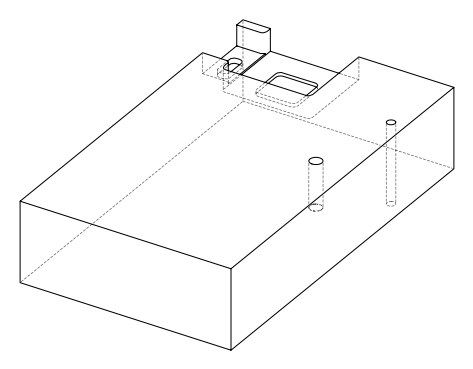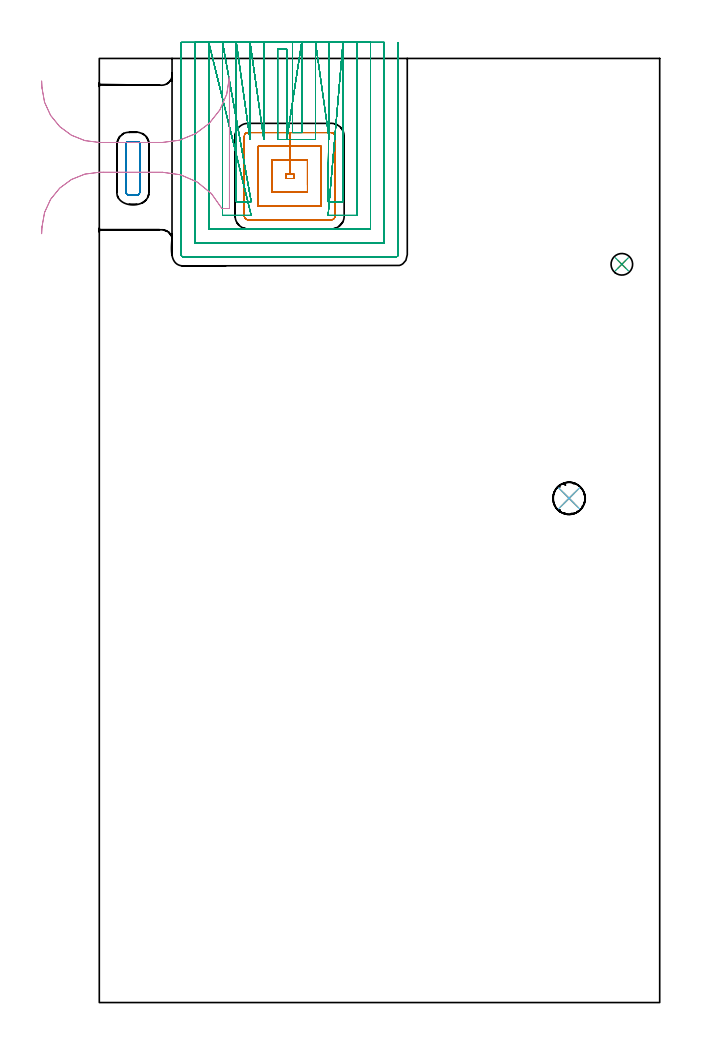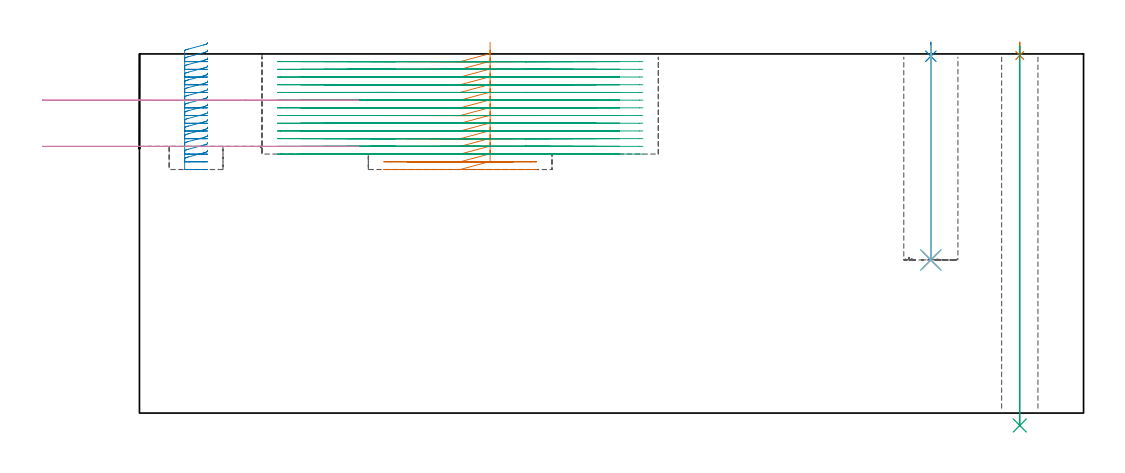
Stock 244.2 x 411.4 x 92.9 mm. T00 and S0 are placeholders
(PLAN: 10 operations, 6 tool changes, 79.7 min)
(1 SPOT_DRILL | STEP1HOLE | NXT0321_9005460120000 | 0.03 min | 1 mm3)
(2 SPOT_DRILL_1 | STEP1POCKET | NXT0321_9005460120000 | 0.03 min | 2 mm3)
(3 DRILL_THROUGH_HOLE_INTO_CENTER | STEP1HOLE | NXT0301_065 | 0.39 min | 6410 mm3)
(4 DRILL_BLIND_HOLE_INTO_CENTER | STEP1POCKET | NXT0301_055 | 0.22 min | 2873 mm3)
(5 DRILL_TO_ENLARGE_BLIND_HOLE | STEP1POCKET | UGT0301_374 | 0.22 min | 4177 mm3)
(6 BORE_BLIND_HOLE | STEP1POCKET | UGT0332_064 | 0.22 min | 1130 mm3)
(7 MILL_RECTANGULAR_POCKET | POCKET_RECTANGULAR_STRAIGHT | NXT0201_009 | Follow Part, ap 2, ae 75% | 12 min | 64546 mm3)
(8 MILL_RECTANGULAR_POCKET_1 | POCKET_RECTANGULAR_STRAIGHT_1 | NXT0201_009 | Follow Part, ap 2, ae 75% | 2.91 min | 12352 mm3)
(9 MILL_SLOT | SLOT_PARTIAL_RECTANGULAR | NXT0201_009 | Follow Part, ap 2, ae 75% | 62.54 min | 183826 mm3)
(10 MILL_RECTANGULAR_SLOT | SLOT_RECTANGULAR | UGT0201_020 | Follow Part, ap 12.5, ae 75% | 1.15 min | 38073 mm3)
(TOOL NXT0321_9005460120000 | NC Spot Drill, 142deg, 12mm, Carbide, Uncoated | D12 PA142 FL30 Z2)
(TOOL NXT0301_065 | Carbide Drill 9.4mm [860.1-0940-075A1-MM 2214] | D9.4 PA140 FL98 Z2)
(TOOL NXT0301_055 | Carbide Drill 8.4mm [860.1-0840-042A1-MM 2214] | D8.4 PA140 FL61 Z2)
(TOOL UGT0301_374 | Twist Drill Flat Bottom 13 mm | D13 PA180 FL101 Z2)
(TOOL UGT0332_064 | 14 mm Boring Bar Slip Fit | D14)
(TOOL NXT0201_009 | ENDMILL 8mm [2P460-0800-NA 1630] | D8 FL26 Z6)
(TOOL UGT0201_020 | End mill 50 mm | D50 FL50 Z4)
(OP 1 SPOT_DRILL)
G17 G21 G94 G90
T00 M6
G54
G17 G0 G90 X227.7 Y321.7 S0 M3
G43 Z102.9 H0
G94 G81 G98 Z92.495 F250. R95.9
G80
M5
M2
(OP 2 SPOT_DRILL_1)
G17 G21 G94 G90
T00 M6
G54
G17 G0 G90 X204.7 Y219.7 S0 M3
G43 Z102.9 H0
G94 G81 G98 Z92.297 F250. R95.9
G80
M5
M2
(OP 3 DRILL_THROUGH_HOLE_INTO_CENTER)
G17 G21 G94 G90
T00 M6
G54
G17 G0 G90 X227.7 Y321.7 S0 M3
G43 Z102.9 H1
G94 G73 G98 Z-3.211 F250. Q8.737 R94.9
G80
M5
M2
(OP 4 DRILL_BLIND_HOLE_INTO_CENTER)
G17 G21 G94 G90
T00 M6
G54
G17 G0 G90 X204.7 Y219.7 S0 M3
G43 Z102.9 H1
G94 G81 G98 Z39.6 F250. R94.9
G80
M5
M2
(OP 5 DRILL_TO_ENLARGE_BLIND_HOLE)
G17 G21 G94 G90
T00 M6
G54
G17 G0 G90 X204.7 Y219.7 S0 M3
G43 Z102.9 H0
G94 G73 G98 Z39.6 F250. Q10.66 R94.9
G80
M5
M2
(OP 6 BORE_BLIND_HOLE)
G17 G21 G94 G90
T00 M6
G54
G17 G0 G90 X204.7 Y219.7 S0 M3
G43 Z102.9 H0
G94 G85 G98 Z39.6 F250. R94.9
G80
M5
M2
(OP 7 MILL_RECTANGULAR_POCKET)
G17 G21 G94 G90
T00 M6
G54
G17 G0 G90 X90.7 Y356.215 S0 M3
G43 Z102.9 H1
Z95.9
G94 G1 Y367.1 Z92.983 F250.
X82.95 Z90.907
Y361.1
X81.2 F500.
Y359.1
X84.7
Y361.1
X82.95
Y367.1
X75.2
Y353.1
X90.7
Y367.1
X82.95
Y373.1
X69.2
Y347.1
X96.7
Y373.1
X82.95
Y379.1
X64.8
G3 X63.2 Y377.5 R1.6
G1 Y342.7
G3 X64.8 Y341.1 R1.6
G1 X101.1
G3 X102.7 Y342.7 R1.6
G1 Y377.5
G3 X101.1 Y379.1 R1.6
G1 X82.95
X81.95
G0 X90.7 Y356.215 Z93.907
G1 Y367.1 Z90.99 F250.
X82.95 Z88.913
Y361.1
X81.2 F500.
Y359.1
X84.7
Y361.1
X82.95
Y367.1
X75.2
Y353.1
X90.7
Y367.1
X82.95
Y373.1
X69.2
Y347.1
X96.7
Y373.1
X82.95
Y379.1
X64.8
G3 X63.2 Y377.5 R1.6
G1 Y342.7
G3 X64.8 Y341.1 R1.6
G1 X101.1
G3 X102.7 Y342.7 R1.6
G1 Y377.5
G3 X101.1 Y379.1 R1.6
G1 X82.95
X81.95
G0 X90.7 Y356.215 Z91.913
G1 Y367.1 Z88.997 F250.
X82.95 Z86.92
Y361.1
X81.2 F500.
Y359.1
X84.7
Y361.1
X82.95
Y367.1
X75.2
Y353.1
X90.7
Y367.1
X82.95
Y373.1
X69.2
Y347.1
X96.7
Y373.1
X82.95
Y379.1
X64.8
G3 X63.2 Y377.5 R1.6
G1 Y342.7
G3 X64.8 Y341.1 R1.6
G1 X101.1
G3 X102.7 Y342.7 R1.6
G1 Y377.5
G3 X101.1 Y379.1 R1.6
G1 X82.95
X81.95
G0 X90.7 Y356.215 Z89.92
G1 Y367.1 Z87.003 F250.
X82.95 Z84.927
Y361.1
X81.2 F500.
Y359.1
X84.7
Y361.1
X82.95
Y367.1
X75.2
Y353.1
X90.7
Y367.1
X82.95
Y373.1
X69.2
Y347.1
X96.7
Y373.1
X82.95
Y379.1
X64.8
G3 X63.2 Y377.5 R1.6
G1 Y342.7
G3 X64.8 Y341.1 R1.6
G1 X101.1
G3 X102.7 Y342.7 R1.6
G1 Y377.5
G3 X101.1 Y379.1 R1.6
G1 X82.95
X81.95
G0 X90.7 Y356.215 Z87.927
G1 Y367.1 Z85.01 F250.
X82.95 Z82.933
Y361.1
X81.2 F500.
Y359.1
X84.7
Y361.1
X82.95
Y367.1
X75.2
Y353.1
X90.7
Y367.1
X82.95
Y373.1
X69.2
Y347.1
X96.7
Y373.1
X82.95
Y379.1
X64.8
G3 X63.2 Y377.5 R1.6
G1 Y342.7
G3 X64.8 Y341.1 R1.6
G1 X101.1
G3 X102.7 Y342.7 R1.6
G1 Y377.5
G3 X101.1 Y379.1 R1.6
G1 X82.95
X81.95
G0 X90.7 Y356.215 Z85.933
G1 Y367.1 Z83.017 F250.
X82.95 Z80.94
Y361.1
X81.2 F500.
Y359.1
X84.7
Y361.1
X82.95
Y367.1
X75.2
Y353.1
X90.7
Y367.1
X82.95
Y373.1
X69.2
Y347.1
X96.7
Y373.1
X82.95
Y379.1
X64.8
G3 X63.2 Y377.5 R1.6
G1 Y342.7
G3 X64.8 Y341.1 R1.6
G1 X101.1
G3 X102.7 Y342.7 R1.6
G1 Y377.5
G3 X101.1 Y379.1 R1.6
G1 X82.95
X81.95
G0 X90.7 Y356.215 Z83.94
G1 Y367.1 Z81.023 F250.
X82.95 Z78.947
Y361.1
X81.2 F500.
Y359.1
X84.7
Y361.1
X82.95
Y367.1
X75.2
Y353.1
X90.7
Y367.1
X82.95
Y373.1
X69.2
Y347.1
X96.7
Y373.1
X82.95
Y379.1
X64.8
G3 X63.2 Y377.5 R1.6
G1 Y342.7
G3 X64.8 Y341.1 R1.6
G1 X101.1
G3 X102.7 Y342.7 R1.6
G1 Y377.5
G3 X101.1 Y379.1 R1.6
G1 X82.95
X81.95
G0 X90.7 Y356.215 Z81.947
G1 Y367.1 Z79.03 F250.
X82.95 Z76.953
Y361.1
X81.2 F500.
Y359.1
X84.7
Y361.1
X82.95
Y367.1
X75.2
Y353.1
X90.7
Y367.1
X82.95
Y373.1
X69.2
Y347.1
X96.7
Y373.1
X82.95
Y379.1
X64.8
G3 X63.2 Y377.5 R1.6
G1 Y342.7
G3 X64.8 Y341.1 R1.6
G1 X101.1
G3 X102.7 Y342.7 R1.6
G1 Y377.5
G3 X101.1 Y379.1 R1.6
G1 X82.95
X81.95
G0 X90.7 Y356.215 Z79.953
G1 Y367.1 Z77.037 F250.
X82.95 Z74.96
Y361.1
X81.2 F500.
Y359.1
X84.7
Y361.1
X82.95
Y367.1
X75.2
Y353.1
X90.7
Y367.1
X82.95
Y373.1
X69.2
Y347.1
X96.7
Y373.1
X82.95
Y379.1
X64.8
G3 X63.2 Y377.5 R1.6
G1 Y342.7
G3 X64.8 Y341.1 R1.6
G1 X101.1
G3 X102.7 Y342.7 R1.6
G1 Y377.5
G3 X101.1 Y379.1 R1.6
G1 X82.95
X81.95
G0 X90.7 Y356.215 Z77.96
G1 Y367.1 Z75.043 F250.
X82.95 Z72.967
Y361.1
X81.2 F500.
Y359.1
X84.7
Y361.1
X82.95
Y367.1
X75.2
Y353.1
X90.7
Y367.1
X82.95
Y373.1
X69.2
Y347.1
X96.7
Y373.1
X82.95
Y379.1
X64.8
G3 X63.2 Y377.5 R1.6
G1 Y342.7
G3 X64.8 Y341.1 R1.6
G1 X101.1
G3 X102.7 Y342.7 R1.6
G1 Y377.5
G3 X101.1 Y379.1 R1.6
G1 X82.95
X81.95
G0 X90.7 Y356.215 Z75.967
G1 Y367.1 Z73.05 F250.
X82.95 Z70.973
Y361.1
X81.2 F500.
Y359.1
X84.7
Y361.1
X82.95
Y367.1
X75.2
Y353.1
X90.7
Y367.1
X82.95
Y373.1
X69.2
Y347.1
X96.7
Y373.1
X82.95
Y379.1
X64.8
G3 X63.2 Y377.5 R1.6
G1 Y342.7
G3 X64.8 Y341.1 R1.6
G1 X101.1
G3 X102.7 Y342.7 R1.6
G1 Y377.5
G3 X101.1 Y379.1 R1.6
G1 X82.95
X81.95
G0 X90.7 Y356.215 Z73.973
G1 Y367.1 Z71.057 F250.
X82.95 Z68.98
Y361.1
X81.2 F500.
Y359.1
X84.7
Y361.1
X82.95
Y367.1
X75.2
Y353.1
X90.7
Y367.1
X82.95
Y373.1
X69.2
Y347.1
X96.7
Y373.1
X82.95
Y379.1
X64.8
G3 X63.2 Y377.5 R1.6
G1 Y342.7
G3 X64.8 Y341.1 R1.6
G1 X101.1
G3 X102.7 Y342.7 R1.6
G1 Y377.5
G3 X101.1 Y379.1 R1.6
G1 X82.95
X81.95
G0 X90.7 Y356.215 Z71.98
G1 Y367.1 Z69.063 F250.
X82.95 Z66.987
Y361.1
X81.2 F500.
Y359.1
X84.7
Y361.1
X82.95
Y367.1
X75.2
Y353.1
X90.7
Y367.1
X82.95
Y373.1
X69.2
Y347.1
X96.7
Y373.1
X82.95
Y379.1
X64.8
G3 X63.2 Y377.5 R1.6
G1 Y342.7
G3 X64.8 Y341.1 R1.6
G1 X101.1
G3 X102.7 Y342.7 R1.6
G1 Y377.5
G3 X101.1 Y379.1 R1.6
G1 X82.95
X81.95
G0 X90.7 Y356.215 Z69.987
G1 Y367.1 Z67.07 F250.
X82.95 Z64.993
Y361.1
X81.2 F500.
Y359.1
X84.7
Y361.1
X82.95
Y367.1
X75.2
Y353.1
X90.7
Y367.1
X82.95
Y373.1
X69.2
Y347.1
X96.7
Y373.1
X82.95
Y379.1
X64.8
G3 X63.2 Y377.5 R1.6
G1 Y342.7
G3 X64.8 Y341.1 R1.6
G1 X101.1
G3 X102.7 Y342.7 R1.6
G1 Y377.5
G3 X101.1 Y379.1 R1.6
G1 X82.95
X81.95
G0 X90.7 Y356.215 Z67.993
G1 Y367.1 Z65.077 F250.
X82.95 Z63.
Y361.1
X81.2 F500.
Y359.1
X84.7
Y361.1
X82.95
Y367.1
X75.2
Y353.1
X90.7
Y367.1
X82.95
Y373.1
X69.2
Y347.1
X96.7
Y373.1
X82.95
Y379.1
X64.8
G3 X63.2 Y377.5 R1.6
G1 Y342.7
G3 X64.8 Y341.1 R1.6
G1 X101.1
G3 X102.7 Y342.7 R1.6
G1 Y377.5
G3 X101.1 Y379.1 R1.6
G1 X82.95
X81.95
G0 Z102.9
M5
M2
(OP 8 MILL_RECTANGULAR_POCKET_1)
G17 G21 G94 G90
T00 M6
G54
G17 G0 G90 X17.6 Y373.179 S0 M3
G43 Z102.9 H1
Z95.9
G94 G1 Y374.1 Z95.653 F250.
Y374.205 Z95.625
X17.547 Y374.453 Z95.557
X17.439 Y374.683 Z95.489
X17.281 Y374.881 Z95.421
X17.083 Y375.039 Z95.353
X16.853 Y375.147 Z95.285
X16.605 Y375.2 Z95.217
X12.695 Z94.169
X12.447 Y375.147 Z94.101
X12.217 Y375.039 Z94.033
X12.019 Y374.881 Z93.965
X11.861 Y374.683 Z93.898
X11.753 Y374.453 Z93.83
X11.7 Y374.205 Z93.762
Y374.1 Z93.733
Y363.55 Z90.907
Y353. F500.
G3 X12.8 Y351.9 R1.1
G1 X16.5
G3 X17.6 Y353. R1.1
G1 Y374.1
G3 X16.5 Y375.2 R1.1
G1 X12.8
G3 X11.7 Y374.1 R1.1
G1 Y363.55
Y362.55
G0 X17.6 Y373.179 Z93.907
G1 Y374.1 Z93.66 F250.
Y374.205 Z93.632
X17.547 Y374.453 Z93.564
X17.439 Y374.683 Z93.496
X17.281 Y374.881 Z93.428
X17.083 Y375.039 Z93.36
X16.853 Y375.147 Z93.292
X16.605 Y375.2 Z93.224
X12.695 Z92.176
X12.447 Y375.147 Z92.108
X12.217 Y375.039 Z92.04
X12.019 Y374.881 Z91.972
X11.861 Y374.683 Z91.904
X11.753 Y374.453 Z91.836
X11.7 Y374.205 Z91.768
Y374.1 Z91.74
Y363.55 Z88.913
Y353. F500.
G3 X12.8 Y351.9 R1.1
G1 X16.5
G3 X17.6 Y353. R1.1
G1 Y374.1
G3 X16.5 Y375.2 R1.1
G1 X12.8
G3 X11.7 Y374.1 R1.1
G1 Y363.55
Y362.55
G0 X17.6 Y373.179 Z91.913
G1 Y374.1 Z91.666 F250.
Y374.205 Z91.638
X17.547 Y374.453 Z91.57
X17.439 Y374.683 Z91.502
X17.281 Y374.881 Z91.434
X17.083 Y375.039 Z91.366
X16.853 Y375.147 Z91.298
X16.605 Y375.2 Z91.23
X12.695 Z90.183
X12.447 Y375.147 Z90.115
X12.217 Y375.039 Z90.047
X12.019 Y374.881 Z89.979
X11.861 Y374.683 Z89.911
X11.753 Y374.453 Z89.843
X11.7 Y374.205 Z89.775
Y374.1 Z89.747
Y363.55 Z86.92
Y353. F500.
G3 X12.8 Y351.9 R1.1
G1 X16.5
G3 X17.6 Y353. R1.1
G1 Y374.1
G3 X16.5 Y375.2 R1.1
G1 X12.8
G3 X11.7 Y374.1 R1.1
G1 Y363.55
Y362.55
G0 X17.6 Y373.179 Z89.92
G1 Y374.1 Z89.673 F250.
Y374.205 Z89.645
X17.547 Y374.453 Z89.577
X17.439 Y374.683 Z89.509
X17.281 Y374.881 Z89.441
X17.083 Y375.039 Z89.373
X16.853 Y375.147 Z89.305
X16.605 Y375.2 Z89.237
X12.695 Z88.189
X12.447 Y375.147 Z88.121
X12.217 Y375.039 Z88.053
X12.019 Y374.881 Z87.986
X11.861 Y374.683 Z87.918
X11.753 Y374.453 Z87.85
X11.7 Y374.205 Z87.782
Y374.1 Z87.753
Y363.55 Z84.927
Y353. F500.
G3 X12.8 Y351.9 R1.1
G1 X16.5
G3 X17.6 Y353. R1.1
G1 Y374.1
G3 X16.5 Y375.2 R1.1
G1 X12.8
G3 X11.7 Y374.1 R1.1
G1 Y363.55
Y362.55
G0 X17.6 Y373.179 Z87.927
G1 Y374.1 Z87.68 F250.
Y374.205 Z87.652
X17.547 Y374.453 Z87.584
X17.439 Y374.683 Z87.516
X17.281 Y374.881 Z87.448
X17.083 Y375.039 Z87.38
X16.853 Y375.147 Z87.312
X16.605 Y375.2 Z87.244
X12.695 Z86.196
X12.447 Y375.147 Z86.128
X12.217 Y375.039 Z86.06
X12.019 Y374.881 Z85.992
X11.861 Y374.683 Z85.924
X11.753 Y374.453 Z85.856
X11.7 Y374.205 Z85.788
Y374.1 Z85.76
Y363.55 Z82.933
Y353. F500.
G3 X12.8 Y351.9 R1.1
G1 X16.5
G3 X17.6 Y353. R1.1
G1 Y374.1
G3 X16.5 Y375.2 R1.1
G1 X12.8
G3 X11.7 Y374.1 R1.1
G1 Y363.55
Y362.55
G0 X17.6 Y373.179 Z85.933
G1 Y374.1 Z85.686 F250.
Y374.205 Z85.658
X17.547 Y374.453 Z85.59
X17.439 Y374.683 Z85.522
X17.281 Y374.881 Z85.454
X17.083 Y375.039 Z85.386
X16.853 Y375.147 Z85.318
X16.605 Y375.2 Z85.25
X12.695 Z84.203
X12.447 Y375.147 Z84.135
X12.217 Y375.039 Z84.067
X12.019 Y374.881 Z83.999
X11.861 Y374.683 Z83.931
X11.753 Y374.453 Z83.863
X11.7 Y374.205 Z83.795
Y374.1 Z83.767
Y363.55 Z80.94
Y353. F500.
G3 X12.8 Y351.9 R1.1
G1 X16.5
G3 X17.6 Y353. R1.1
G1 Y374.1
G3 X16.5 Y375.2 R1.1
G1 X12.8
G3 X11.7 Y374.1 R1.1
G1 Y363.55
Y362.55
G0 X17.6 Y373.179 Z83.94
G1 Y374.1 Z83.693 F250.
Y374.205 Z83.665
X17.547 Y374.453 Z83.597
X17.439 Y374.683 Z83.529
X17.281 Y374.881 Z83.461
X17.083 Y375.039 Z83.393
X16.853 Y375.147 Z83.325
X16.605 Y375.2 Z83.257
X12.695 Z82.209
X12.447 Y375.147 Z82.141
X12.217 Y375.039 Z82.074
X12.019 Y374.881 Z82.006
X11.861 Y374.683 Z81.938
X11.753 Y374.453 Z81.87
X11.7 Y374.205 Z81.802
Y374.1 Z81.773
Y363.55 Z78.947
Y353. F500.
G3 X12.8 Y351.9 R1.1
G1 X16.5
G3 X17.6 Y353. R1.1
G1 Y374.1
G3 X16.5 Y375.2 R1.1
G1 X12.8
G3 X11.7 Y374.1 R1.1
G1 Y363.55
Y362.55
G0 X17.6 Y373.179 Z81.947
G1 Y374.1 Z81.7 F250.
Y374.205 Z81.672
X17.547 Y374.453 Z81.604
X17.439 Y374.683 Z81.536
X17.281 Y374.881 Z81.468
X17.083 Y375.039 Z81.4
X16.853 Y375.147 Z81.332
X16.605 Y375.2 Z81.264
X12.695 Z80.216
X12.447 Y375.147 Z80.148
X12.217 Y375.039 Z80.08
X12.019 Y374.881 Z80.012
X11.861 Y374.683 Z79.944
X11.753 Y374.453 Z79.876
X11.7 Y374.205 Z79.808
Y374.1 Z79.78
Y363.55 Z76.953
Y353. F500.
G3 X12.8 Y351.9 R1.1
G1 X16.5
G3 X17.6 Y353. R1.1
G1 Y374.1
G3 X16.5 Y375.2 R1.1
G1 X12.8
G3 X11.7 Y374.1 R1.1
G1 Y363.55
Y362.55
G0 X17.6 Y373.179 Z79.953
G1 Y374.1 Z79.706 F250.
Y374.205 Z79.678
X17.547 Y374.453 Z79.61
X17.439 Y374.683 Z79.542
X17.281 Y374.881 Z79.474
X17.083 Y375.039 Z79.406
X16.853 Y375.147 Z79.338
X16.605 Y375.2 Z79.27
X12.695 Z78.223
X12.447 Y375.147 Z78.155
X12.217 Y375.039 Z78.087
X12.019 Y374.881 Z78.019
X11.861 Y374.683 Z77.951
X11.753 Y374.453 Z77.883
X11.7 Y374.205 Z77.815
Y374.1 Z77.787
Y363.55 Z74.96
Y353. F500.
G3 X12.8 Y351.9 R1.1
G1 X16.5
G3 X17.6 Y353. R1.1
G1 Y374.1
G3 X16.5 Y375.2 R1.1
G1 X12.8
G3 X11.7 Y374.1 R1.1
G1 Y363.55
Y362.55
G0 X17.6 Y373.179 Z77.96
G1 Y374.1 Z77.713 F250.
Y374.205 Z77.685
X17.547 Y374.453 Z77.617
X17.439 Y374.683 Z77.549
X17.281 Y374.881 Z77.481
X17.083 Y375.039 Z77.413
X16.853 Y375.147 Z77.345
X16.605 Y375.2 Z77.277
X12.695 Z76.229
X12.447 Y375.147 Z76.161
X12.217 Y375.039 Z76.094
X12.019 Y374.881 Z76.026
X11.861 Y374.683 Z75.958
X11.753 Y374.453 Z75.89
X11.7 Y374.205 Z75.822
Y374.1 Z75.793
Y363.55 Z72.967
Y353. F500.
G3 X12.8 Y351.9 R1.1
G1 X16.5
G3 X17.6 Y353. R1.1
G1 Y374.1
G3 X16.5 Y375.2 R1.1
G1 X12.8
G3 X11.7 Y374.1 R1.1
G1 Y363.55
Y362.55
G0 X17.6 Y373.179 Z75.967
G1 Y374.1 Z75.72 F250.
Y374.205 Z75.692
X17.547 Y374.453 Z75.624
X17.439 Y374.683 Z75.556
X17.281 Y374.881 Z75.488
X17.083 Y375.039 Z75.42
X16.853 Y375.147 Z75.352
X16.605 Y375.2 Z75.284
X12.695 Z74.236
X12.447 Y375.147 Z74.168
X12.217 Y375.039 Z74.1
X12.019 Y374.881 Z74.032
X11.861 Y374.683 Z73.964
X11.753 Y374.453 Z73.896
X11.7 Y374.205 Z73.828
Y374.1 Z73.8
Y363.55 Z70.973
Y353. F500.
G3 X12.8 Y351.9 R1.1
G1 X16.5
G3 X17.6 Y353. R1.1
G1 Y374.1
G3 X16.5 Y375.2 R1.1
G1 X12.8
G3 X11.7 Y374.1 R1.1
G1 Y363.55
Y362.55
G0 X17.6 Y373.179 Z73.973
G1 Y374.1 Z73.726 F250.
Y374.205 Z73.698
X17.547 Y374.453 Z73.63
X17.439 Y374.683 Z73.562
X17.281 Y374.881 Z73.494
X17.083 Y375.039 Z73.426
X16.853 Y375.147 Z73.358
X16.605 Y375.2 Z73.29
X12.695 Z72.243
X12.447 Y375.147 Z72.175
X12.217 Y375.039 Z72.107
X12.019 Y374.881 Z72.039
X11.861 Y374.683 Z71.971
X11.753 Y374.453 Z71.903
X11.7 Y374.205 Z71.835
Y374.1 Z71.807
Y363.55 Z68.98
Y353. F500.
G3 X12.8 Y351.9 R1.1
G1 X16.5
G3 X17.6 Y353. R1.1
G1 Y374.1
G3 X16.5 Y375.2 R1.1
G1 X12.8
G3 X11.7 Y374.1 R1.1
G1 Y363.55
Y362.55
G0 X17.6 Y373.179 Z71.98
G1 Y374.1 Z71.733 F250.
Y374.205 Z71.705
X17.547 Y374.453 Z71.637
X17.439 Y374.683 Z71.569
X17.281 Y374.881 Z71.501
X17.083 Y375.039 Z71.433
X16.853 Y375.147 Z71.365
X16.605 Y375.2 Z71.297
X12.695 Z70.249
X12.447 Y375.147 Z70.182
X12.217 Y375.039 Z70.114
X12.019 Y374.881 Z70.046
X11.861 Y374.683 Z69.978
X11.753 Y374.453 Z69.91
X11.7 Y374.205 Z69.842
Y374.1 Z69.814
Y363.55 Z66.987
Y353. F500.
G3 X12.8 Y351.9 R1.1
G1 X16.5
G3 X17.6 Y353. R1.1
G1 Y374.1
G3 X16.5 Y375.2 R1.1
G1 X12.8
G3 X11.7 Y374.1 R1.1
G1 Y363.55
Y362.55
G0 X17.6 Y373.179 Z69.987
G1 Y374.1 Z69.74 F250.
Y374.205 Z69.712
X17.547 Y374.453 Z69.644
X17.439 Y374.683 Z69.576
X17.281 Y374.881 Z69.508
X17.083 Y375.039 Z69.44
X16.853 Y375.147 Z69.372
X16.605 Y375.2 Z69.304
X12.695 Z68.256
X12.447 Y375.147 Z68.188
X12.217 Y375.039 Z68.12
X12.019 Y374.881 Z68.052
X11.861 Y374.683 Z67.984
X11.753 Y374.453 Z67.916
X11.7 Y374.205 Z67.848
Y374.1 Z67.82
Y363.55 Z64.993
Y353. F500.
G3 X12.8 Y351.9 R1.1
G1 X16.5
G3 X17.6 Y353. R1.1
G1 Y374.1
G3 X16.5 Y375.2 R1.1
G1 X12.8
G3 X11.7 Y374.1 R1.1
G1 Y363.55
Y362.55
G0 X17.6 Y373.179 Z67.993
G1 Y374.1 Z67.746 F250.
Y374.205 Z67.718
X17.547 Y374.453 Z67.65
X17.439 Y374.683 Z67.582
X17.281 Y374.881 Z67.514
X17.083 Y375.039 Z67.446
X16.853 Y375.147 Z67.378
X16.605 Y375.2 Z67.311
X12.695 Z66.263
X12.447 Y375.147 Z66.195
X12.217 Y375.039 Z66.127
X12.019 Y374.881 Z66.059
X11.861 Y374.683 Z65.991
X11.753 Y374.453 Z65.923
X11.7 Y374.205 Z65.855
Y374.1 Z65.827
Y363.55 Z63.
Y353. F500.
G3 X12.8 Y351.9 R1.1
G1 X16.5
G3 X17.6 Y353. R1.1
G1 Y374.1
G3 X16.5 Y375.2 R1.1
G1 X12.8
G3 X11.7 Y374.1 R1.1
G1 Y363.55
Y362.55
G0 Z102.9
M5
M2
(OP 9 MILL_SLOT)
G17 G21 G94 G90
T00 M6
G54
G17 G0 G90 X84.2 Y418.4 S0 M3
G43 Z102.9 H1
Z90.908
G94 G1 Y415.4 F250.
Y379.1 F500.
X88.2
Y415.4
Y418.4 F250.
X81.7 Y376.1 F500.
Y379.1 F250.
Y415.4 F500.
X77.7
Y379.1
Y376.1 F250.
X94.2 F500.
Y379.1 F250.
Y415.4 F500.
Y418.4 F250.
X100.2 Y376.1 F500.
Y379.1 F250.
Y415.4 F500.
Y418.4 F250.
X99.7 Y349. F500.
X102.7 F250.
X106.2 F500.
Y415.4
Y418.4 F250.
X99.701 Y343. F500.
X102.701 F250.
X112.2 F500.
Y415.4
Y418.4 F250.
X71.7
Y415.4
Y379.1 F500.
Y376.1 F250.
X65.7 Y418.4 F500.
Y415.4 F250.
Y379.1 F500.
Y376.1 F250.
X59.7 Y418.4 F500.
Y415.4 F250.
Y349. F500.
X63.2
X66.2 F250.
X53.7 Y418.4 F500.
Y415.4 F250.
Y343. F500.
X63.199
X66.199 F250.
X47.7 Y418.4 F500.
Y415.4 F250.
Y337. F500.
X118.2
Y415.4
Y418.4 F250.
X41.7
Y415.4
Y331. F500.
X124.2
Y415.4
Y418.4 F250.
X35.7
Y415.4
Y325.8 F500.
G3 X36.5 Y325. R0.8
G1 X129.4
G3 X130.2 Y325.8 R0.8
G1 Y415.4
Y418.4 F250.
G0 X84.2 Z88.915
G1 Y415.4
Y379.1 F500.
X88.2
Y415.4
Y418.4 F250.
X81.7 Y376.1 F500.
Y379.1 F250.
Y415.4 F500.
X77.7
Y379.1
Y376.1 F250.
X94.2 F500.
Y379.1 F250.
Y415.4 F500.
Y418.4 F250.
X100.2 Y376.1 F500.
Y379.1 F250.
Y415.4 F500.
Y418.4 F250.
X99.7 Y349. F500.
X102.7 F250.
X106.2 F500.
Y415.4
Y418.4 F250.
X99.701 Y343. F500.
X102.701 F250.
X112.2 F500.
Y415.4
Y418.4 F250.
X71.7
Y415.4
Y379.1 F500.
Y376.1 F250.
X65.7 Y418.4 F500.
Y415.4 F250.
Y379.1 F500.
Y376.1 F250.
X59.7 Y418.4 F500.
Y415.4 F250.
Y349. F500.
X63.2
X66.2 F250.
X53.7 Y418.4 F500.
Y415.4 F250.
Y343. F500.
X63.199
X66.199 F250.
X47.7 Y418.4 F500.
Y415.4 F250.
Y337. F500.
X118.2
Y415.4
Y418.4 F250.
X41.7
Y415.4
Y331. F500.
X124.2
Y415.4
Y418.4 F250.
X35.7
Y415.4
Y325.8 F500.
G3 X36.5 Y325. R0.8
G1 X129.4
G3 X130.2 Y325.8 R0.8
G1 Y415.4
Y418.4 F250.
G0 X84.2 Z86.923
G1 Y415.4
Y379.1 F500.
X88.2
Y415.4
Y418.4 F250.
X81.7 Y376.1 F500.
Y379.1 F250.
Y415.4 F500.
X77.7
Y379.1
Y376.1 F250.
X94.2 F500.
Y379.1 F250.
Y415.4 F500.
Y418.4 F250.
X100.2 Y376.1 F500.
Y379.1 F250.
Y415.4 F500.
Y418.4 F250.
X99.7 Y349. F500.
X102.7 F250.
X106.2 F500.
Y415.4
Y418.4 F250.
X99.701 Y343. F500.
X102.701 F250.
X112.2 F500.
Y415.4
Y418.4 F250.
X71.7
Y415.4
Y379.1 F500.
Y376.1 F250.
X65.7 Y418.4 F500.
Y415.4 F250.
Y379.1 F500.
Y376.1 F250.
X59.7 Y418.4 F500.
Y415.4 F250.
Y349. F500.
X63.2
X66.2 F250.
X53.7 Y418.4 F500.
Y415.4 F250.
Y343. F500.
X63.199
X66.199 F250.
X47.7 Y418.4 F500.
Y415.4 F250.
Y337. F500.
X118.2
Y415.4
Y418.4 F250.
X41.7
Y415.4
Y331. F500.
X124.2
Y415.4
Y418.4 F250.
X35.7
Y415.4
Y325.8 F500.
G3 X36.5 Y325. R0.8
G1 X129.4
G3 X130.2 Y325.8 R0.8
G1 Y415.4
Y418.4 F250.
G0 X84.2 Z84.931
G1 Y415.4
Y379.1 F500.
X88.2
Y415.4
Y418.4 F250.
X81.7 Y376.1 F500.
Y379.1 F250.
Y415.4 F500.
X77.7
Y379.1
Y376.1 F250.
X94.2 F500.
Y379.1 F250.
Y415.4 F500.
Y418.4 F250.
X100.2 Y376.1 F500.
Y379.1 F250.
Y415.4 F500.
Y418.4 F250.
X99.7 Y349. F500.
X102.7 F250.
X106.2 F500.
Y415.4
Y418.4 F250.
X99.701 Y343. F500.
X102.701 F250.
X112.2 F500.
Y415.4
Y418.4 F250.
X71.7
Y415.4
Y379.1 F500.
Y376.1 F250.
X65.7 Y418.4 F500.
Y415.4 F250.
Y379.1 F500.
Y376.1 F250.
X59.7 Y418.4 F500.
Y415.4 F250.
Y349. F500.
X63.2
X66.2 F250.
X53.7 Y418.4 F500.
Y415.4 F250.
Y343. F500.
X63.199
X66.199 F250.
X47.7 Y418.4 F500.
Y415.4 F250.
Y337. F500.
X118.2
Y415.4
Y418.4 F250.
X41.7
Y415.4
Y331. F500.
X124.2
Y415.4
Y418.4 F250.
X35.7
Y415.4
Y325.8 F500.
G3 X36.5 Y325. R0.8
G1 X129.4
G3 X130.2 Y325.8 R0.8
G1 Y415.4
Y418.4 F250.
G0 X84.2 Z82.938
G1 Y415.4
Y379.1 F500.
X88.2
Y415.4
Y418.4 F250.
X81.7 Y376.1 F500.
Y379.1 F250.
Y415.4 F500.
X77.7
Y379.1
Y376.1 F250.
X94.2 F500.
Y379.1 F250.
Y415.4 F500.
Y418.4 F250.
X100.2 Y376.1 F500.
Y379.1 F250.
Y415.4 F500.
Y418.4 F250.
X99.7 Y349. F500.
X102.7 F250.
X106.2 F500.
Y415.4
Y418.4 F250.
X99.701 Y343. F500.
X102.701 F250.
X112.2 F500.
Y415.4
Y418.4 F250.
X71.7
Y415.4
Y379.1 F500.
Y376.1 F250.
X65.7 Y418.4 F500.
Y415.4 F250.
Y379.1 F500.
Y376.1 F250.
X59.7 Y418.4 F500.
Y415.4 F250.
Y349. F500.
X63.2
X66.2 F250.
X53.7 Y418.4 F500.
Y415.4 F250.
Y343. F500.
X63.199
X66.199 F250.
X47.7 Y418.4 F500.
Y415.4 F250.
Y337. F500.
X118.2
Y415.4
Y418.4 F250.
X41.7
Y415.4
Y331. F500.
X124.2
Y415.4
Y418.4 F250.
X35.7
Y415.4
Y325.8 F500.
G3 X36.5 Y325. R0.8
G1 X129.4
G3 X130.2 Y325.8 R0.8
G1 Y415.4
Y418.4 F250.
G0 X84.2 Z80.946
G1 Y415.4
Y379.1 F500.
X88.2
Y415.4
Y418.4 F250.
X81.7 Y376.1 F500.
Y379.1 F250.
Y415.4 F500.
X77.7
Y379.1
Y376.1 F250.
X94.2 F500.
Y379.1 F250.
Y415.4 F500.
Y418.4 F250.
X100.2 Y376.1 F500.
Y379.1 F250.
Y415.4 F500.
Y418.4 F250.
X99.7 Y349. F500.
X102.7 F250.
X106.2 F500.
Y415.4
Y418.4 F250.
X99.701 Y343. F500.
X102.701 F250.
X112.2 F500.
Y415.4
Y418.4 F250.
X71.7
Y415.4
Y379.1 F500.
Y376.1 F250.
X65.7 Y418.4 F500.
Y415.4 F250.
Y379.1 F500.
Y376.1 F250.
X59.7 Y418.4 F500.
Y415.4 F250.
Y349. F500.
X63.2
X66.2 F250.
X53.7 Y418.4 F500.
Y415.4 F250.
Y343. F500.
X63.199
X66.199 F250.
X47.7 Y418.4 F500.
Y415.4 F250.
Y337. F500.
X118.2
Y415.4
Y418.4 F250.
X41.7
Y415.4
Y331. F500.
X124.2
Y415.4
Y418.4 F250.
X35.7
Y415.4
Y325.8 F500.
G3 X36.5 Y325. R0.8
G1 X129.4
G3 X130.2 Y325.8 R0.8
G1 Y415.4
Y418.4 F250.
G0 X84.2 Z78.954
G1 Y415.4
Y379.1 F500.
X88.2
Y415.4
Y418.4 F250.
X81.7 Y376.1 F500.
Y379.1 F250.
Y415.4 F500.
X77.7
Y379.1
Y376.1 F250.
X94.2 F500.
Y379.1 F250.
Y415.4 F500.
Y418.4 F250.
X100.2 Y376.1 F500.
Y379.1 F250.
Y415.4 F500.
Y418.4 F250.
X99.7 Y349. F500.
X102.7 F250.
X106.2 F500.
Y415.4
Y418.4 F250.
X99.7 Y343. F500.
X102.7 F250.
X112.2 F500.
Y415.4
Y418.4 F250.
X71.7
Y415.4
Y379.1 F500.
Y376.1 F250.
X65.7 Y418.4 F500.
Y415.4 F250.
Y379.1 F500.
Y376.1 F250.
X59.7 Y418.4 F500.
Y415.4 F250.
Y349. F500.
X63.2
X66.2 F250.
X53.7 Y418.4 F500.
Y415.4 F250.
Y343. F500.
X63.199
X66.199 F250.
X47.7 Y418.4 F500.
Y415.4 F250.
Y337. F500.
X118.2
Y415.4
Y418.4 F250.
X41.7
Y415.4
Y331. F500.
X124.2
Y415.4
Y418.4 F250.
X35.7
Y415.4
Y325.8 F500.
G3 X36.5 Y325. R0.8
G1 X129.4
G3 X130.2 Y325.8 R0.8
G1 Y415.4
Y418.4 F250.
G0 X84.2 Z76.962
G1 Y415.4
Y379.1 F500.
X88.2
Y415.4
Y418.4 F250.
X81.7 Y376.1 F500.
Y379.1 F250.
Y415.4 F500.
X77.7
Y379.1
Y376.1 F250.
X94.2 F500.
Y379.1 F250.
Y415.4 F500.
Y418.4 F250.
X100.2 Y376.1 F500.
Y379.1 F250.
Y415.4 F500.
Y418.4 F250.
X99.7 Y349. F500.
X102.7 F250.
X106.2 F500.
Y415.4
Y418.4 F250.
X99.7 Y343. F500.
X102.7 F250.
X112.2 F500.
Y415.4
Y418.4 F250.
X71.7
Y415.4
Y379.1 F500.
Y376.1 F250.
X65.7 Y418.4 F500.
Y415.4 F250.
Y379.1 F500.
Y376.1 F250.
X59.7 Y418.4 F500.
Y415.4 F250.
Y349. F500.
X63.2
X66.2 F250.
X53.7 Y418.4 F500.
Y415.4 F250.
Y343. F500.
X63.199
X66.199 F250.
X47.7 Y418.4 F500.
Y415.4 F250.
Y337. F500.
X118.2
Y415.4
Y418.4 F250.
X41.7
Y415.4
Y331. F500.
X124.2
Y415.4
Y418.4 F250.
X35.7
Y415.4
Y325.8 F500.
G3 X36.5 Y325. R0.8
G1 X129.4
G3 X130.2 Y325.8 R0.8
G1 Y415.4
Y418.4 F250.
G0 X84.2 Z74.969
G1 Y415.4
Y379.1 F500.
X88.2
Y415.4
Y418.4 F250.
X81.7 Y376.1 F500.
Y379.1 F250.
Y415.4 F500.
X77.7
Y379.1
Y376.1 F250.
X94.2 F500.
Y379.1 F250.
Y415.4 F500.
Y418.4 F250.
X100.2 Y376.1 F500.
Y379.1 F250.
Y415.4 F500.
Y418.4 F250.
X99.7 Y349. F500.
X102.7 F250.
X106.2 F500.
Y415.4
Y418.4 F250.
X99.701 Y343. F500.
X102.701 F250.
X112.2 F500.
Y415.4
Y418.4 F250.
X71.7
Y415.4
Y379.1 F500.
Y376.1 F250.
X65.7 Y418.4 F500.
Y415.4 F250.
Y379.1 F500.
Y376.1 F250.
X59.7 Y418.4 F500.
Y415.4 F250.
Y349. F500.
X63.2
X66.2 F250.
X53.7 Y418.4 F500.
Y415.4 F250.
Y343. F500.
X63.199
X66.199 F250.
X47.7 Y418.4 F500.
Y415.4 F250.
Y337. F500.
X118.2
Y415.4
Y418.4 F250.
X41.7
Y415.4
Y331. F500.
X124.2
Y415.4
Y418.4 F250.
X35.7
Y415.4
Y325.8 F500.
G3 X36.5 Y325. R0.8
G1 X129.4
G3 X130.2 Y325.8 R0.8
G1 Y415.4
Y418.4 F250.
G0 X84.2 Z72.977
G1 Y415.4
Y379.1 F500.
X88.2
Y415.4
Y418.4 F250.
X81.7 Y376.1 F500.
Y379.1 F250.
Y415.4 F500.
X77.7
Y379.1
Y376.1 F250.
X94.2 F500.
Y379.1 F250.
Y415.4 F500.
Y418.4 F250.
X100.2 Y376.1 F500.
Y379.1 F250.
Y415.4 F500.
Y418.4 F250.
X99.7 Y349. F500.
X102.7 F250.
X106.2 F500.
Y415.4
Y418.4 F250.
X99.701 Y343. F500.
X102.701 F250.
X112.2 F500.
Y415.4
Y418.4 F250.
X71.7
Y415.4
Y379.1 F500.
Y376.1 F250.
X65.7 Y418.4 F500.
Y415.4 F250.
Y379.1 F500.
Y376.1 F250.
X59.7 Y418.4 F500.
Y415.4 F250.
Y349. F500.
X63.2
X66.2 F250.
X53.7 Y418.4 F500.
Y415.4 F250.
Y343. F500.
X63.199
X66.199 F250.
X47.7 Y418.4 F500.
Y415.4 F250.
Y337. F500.
X118.2
Y415.4
Y418.4 F250.
X41.7
Y415.4
Y331. F500.
X124.2
Y415.4
Y418.4 F250.
X35.7
Y415.4
Y325.8 F500.
G3 X36.5 Y325. R0.8
G1 X129.4
G3 X130.2 Y325.8 R0.8
G1 Y415.4
Y418.4 F250.
G0 X84.2 Z70.985
G1 Y415.4
Y379.1 F500.
X88.2
Y415.4
Y418.4 F250.
X81.7 Y376.1 F500.
Y379.1 F250.
Y415.4 F500.
X77.7
Y379.1
Y376.1 F250.
X94.2 F500.
Y379.1 F250.
Y415.4 F500.
Y418.4 F250.
X100.2 Y376.1 F500.
Y379.1 F250.
Y415.4 F500.
Y418.4 F250.
X99.7 Y349. F500.
X102.7 F250.
X106.2 F500.
Y415.4
Y418.4 F250.
X99.701 Y343. F500.
X102.701 F250.
X112.2 F500.
Y415.4
Y418.4 F250.
X71.7
Y415.4
Y379.1 F500.
Y376.1 F250.
X65.7 Y418.4 F500.
Y415.4 F250.
Y379.1 F500.
Y376.1 F250.
X59.7 Y418.4 F500.
Y415.4 F250.
Y349. F500.
X63.2
X66.2 F250.
X53.7 Y418.4 F500.
Y415.4 F250.
Y343. F500.
X63.199
X66.199 F250.
X47.7 Y418.4 F500.
Y415.4 F250.
Y337. F500.
X118.2
Y415.4
Y418.4 F250.
X41.7
Y415.4
Y331. F500.
X124.2
Y415.4
Y418.4 F250.
X35.7
Y415.4
Y325.8 F500.
G3 X36.5 Y325. R0.8
G1 X129.4
G3 X130.2 Y325.8 R0.8
G1 Y415.4
Y418.4 F250.
G0 X84.2 Z68.992
G1 Y415.4
Y379.1 F500.
X88.2
Y415.4
Y418.4 F250.
X81.7 Y376.1 F500.
Y379.1 F250.
Y415.4 F500.
X77.7
Y379.1
Y376.1 F250.
X94.2 F500.
Y379.1 F250.
Y415.4 F500.
Y418.4 F250.
X100.2 Y376.1 F500.
Y379.1 F250.
Y415.4 F500.
Y418.4 F250.
X99.7 Y349. F500.
X102.7 F250.
X106.2 F500.
Y415.4
Y418.4 F250.
X99.701 Y343. F500.
X102.701 F250.
X112.2 F500.
Y415.4
Y418.4 F250.
X71.7
Y415.4
Y379.1 F500.
Y376.1 F250.
X65.7 Y418.4 F500.
Y415.4 F250.
Y379.1 F500.
Y376.1 F250.
X59.7 Y418.4 F500.
Y415.4 F250.
Y349. F500.
X63.2
X66.2 F250.
X53.7 Y418.4 F500.
Y415.4 F250.
Y343. F500.
X63.199
X66.199 F250.
X47.7 Y418.4 F500.
Y415.4 F250.
Y337. F500.
X118.2
Y415.4
Y418.4 F250.
X41.7
Y415.4
Y331. F500.
X124.2
Y415.4
Y418.4 F250.
X35.7
Y415.4
Y325.8 F500.
G3 X36.5 Y325. R0.8
G1 X129.4
G3 X130.2 Y325.8 R0.8
G1 Y415.4
Y418.4 F250.
G0 X84.2 Z67.
G1 Y415.4
Y379.1 F500.
X88.2
Y415.4
Y418.4 F250.
X81.7 Y376.1 F500.
Y379.1 F250.
Y415.4 F500.
X77.7
Y379.1
Y376.1 F250.
X94.2 F500.
Y379.1 F250.
Y415.4 F500.
Y418.4 F250.
X100.2 Y376.1 F500.
Y379.1 F250.
Y415.4 F500.
Y418.4 F250.
X99.7 Y349. F500.
X102.7 F250.
X106.2 F500.
Y415.4
Y418.4 F250.
X99.701 Y343. F500.
X102.701 F250.
X112.2 F500.
Y415.4
Y418.4 F250.
X71.7
Y415.4
Y379.1 F500.
Y376.1 F250.
X65.7 Y418.4 F500.
Y415.4 F250.
Y379.1 F500.
Y376.1 F250.
X59.7 Y418.4 F500.
Y415.4 F250.
Y349. F500.
X63.2
X66.2 F250.
X53.7 Y418.4 F500.
Y415.4 F250.
Y343. F500.
X63.199
X66.199 F250.
X47.7 Y418.4 F500.
Y415.4 F250.
Y337. F500.
X118.2
Y415.4
Y418.4 F250.
X41.7
Y415.4
Y331. F500.
X124.2
Y415.4
Y418.4 F250.
X35.7
Y415.4
Y325.8 F500.
G3 X36.5 Y325. R0.8
G1 X129.4
G3 X130.2 Y325.8 R0.8
G1 Y415.4
Y418.4 F250.
G0 Z102.9
M5
M2
(OP 10 MILL_RECTANGULAR_SLOT)
G17 G21 G94 G90
T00 M6
G54
G17 G0 G90 X-25.117 Y335.028 S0 M3
G43 Z102.9 H0
Z80.95
G94 G1 X-24.97 Y338.024 F250.
G2 X0. Y361.8 R25. F500.
G1 X1.955
X11.955 F370.
X27.5 F500.
G2 X53.444 Y346. R29.2
G1 X56.7
Y403.236
X56.69
G2 X27.5 Y374.8 R29.2
G1 X0.
G2 X-24.97 Y398.576 R25.
G1 X-25.117 Y401.572 F250.
G0 Y335.028 Z69.
G1 X-24.97 Y338.024
G2 X0. Y361.8 R25. F500.
G1 X1.955
X11.955 F353.
X27.5 F500.
G2 X53.444 Y346. R29.2
G1 X56.7
Y403.236
X56.69
G2 X27.5 Y374.8 R29.2
G1 X0.
G2 X-24.97 Y398.576 R25.
G1 X-25.117 Y401.572 F250.
G0 Z102.9
M5
M2
